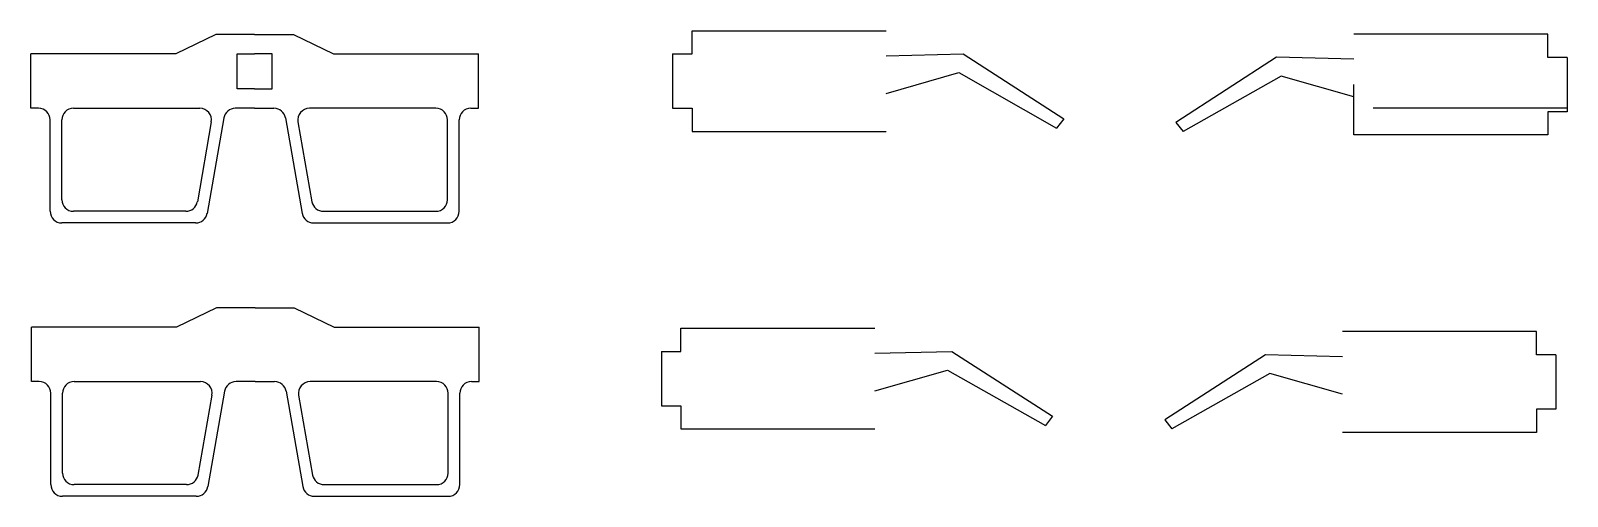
# Model space of a CAD drawing. Header units: millimetres. Extents: x -58 to 338, y -100 to 20.
import ezdxf

# ---------------------------------------------------------------- set-up
doc = ezdxf.new("R2010")
doc.units = ezdxf.units.MM

msp = doc.modelspace()

# ---------------------------------------------------------------- linework, layer by layer
for p, q in [((112.68, 14), (112.68, 20)), ((112.68, 20), (162.68, 20)), ((-10, 19), (-20.29, 14)), ((0, 19), (-10, 19)), ((0, 19), (10, 19)), ((10, 19), (20.29, 14)), ((333.13, 19.13), (283.13, 19.13)), ((333.13, 13.13), (333.13, 19.13)), ((-20.29, 14), (-57.68, 14)), ((-57.68, 0), (-57.68, 14)), ((-4.5, 5), (-4.5, 14)), ((-4.5, 14), (0, 14)), ((4.5, 14), (0, 14)), ((4.5, 5), (4.5, 14)), ((20.29, 14), (57.68, 14)), ((57.68, 0), (57.68, 14)), ((107.68, 14), (107.68, 0)), ((107.68, 14), (112.68, 14)), ((162.68, 13.5), (182.54, 14.01)), ((182.54, 14.01), (208.47, -2.74)), ((263.26, 13.14), (237.33, -3.62)), ((283.13, 12.63), (263.26, 13.14)), ((338.13, 13.13), (333.13, 13.13)), ((338.13, 13.13), (338.13, -0.87)), ((162.68, 3.84), (181.36, 9.19)), ((181.36, 9.19), (206.59, -5.08)), ((264.44, 8.32), (239.21, -5.96)), ((283.13, 2.97), (264.44, 8.32)), ((0, 5), (-4.5, 5)), ((0, 5), (4.5, 5)), ((283.13, -6.87), (283.13, 6.13)), ((-55.68, 0), (-57.68, 0)), ((-46.68, 0), (-14.12, 0)), ((0, 0), (-4.98, 0)), ((0, 0), (4.98, 0)), ((46.68, 0), (14.12, 0)), ((55.68, 0), (57.68, 0)), ((107.68, 0), (112.68, 0)), ((112.68, 0), (112.68, -6)), ((-52.68, -26.55), (-52.68, -3)), ((-49.68, -23.55), (-49.68, -3)), ((-11.16, -3.52), (-14.76, -24.07)), ((-7.93, -2.48), (-12.24, -27.07)), ((7.93, -2.48), (12.24, -27.07)), ((11.16, -3.52), (14.76, -24.07)), ((49.68, -23.55), (49.68, -3)), ((52.68, -26.55), (52.68, -3)), ((208.47, -2.74), (206.59, -5.08)), ((237.33, -3.62), (239.21, -5.96)), ((338.13, -0.87), (333.13, -0.87)), ((333.13, -0.87), (333.13, -6.87)), ((112.68, -6), (162.68, -6)), ((333.13, -6.87), (283.13, -6.87)), ((-17.72, -26.55), (-46.68, -26.55)), ((17.72, -26.55), (46.68, -26.55)), ((-15.2, -29.55), (-49.68, -29.55)), ((15.2, -29.55), (49.68, -29.55)), ((-9.82, -51.45), (-20.11, -56.45)), ((0.18, -51.45), (-9.82, -51.45)), ((0.18, -51.45), (10.18, -51.45)), ((10.18, -51.45), (20.46, -56.45)), ((-20.11, -56.45), (-57.5, -56.45)), ((-57.5, -70.45), (-57.5, -56.45)), ((20.46, -56.45), (57.85, -56.45)), ((57.85, -70.45), (57.85, -56.45)), ((109.77, -56.65), (159.77, -56.65)), ((109.77, -62.65), (109.77, -56.65)), ((330.22, -57.52), (280.22, -57.52)), ((330.22, -63.52), (330.22, -57.52)), ((104.77, -62.65), (109.77, -62.65)), ((104.77, -62.65), (104.77, -76.65)), ((159.77, -63.15), (179.63, -62.64)), ((179.63, -62.64), (205.56, -79.39)), ((260.35, -63.51), (234.42, -80.27)), ((280.22, -64.02), (260.35, -63.51)), ((335.22, -63.52), (330.22, -63.52)), ((335.22, -63.52), (335.22, -77.52)), ((-55.5, -70.45), (-57.5, -70.45)), ((-46.5, -70.45), (-13.94, -70.45)), ((0.18, -70.45), (-4.8, -70.45)), ((0.18, -70.45), (5.16, -70.45)), ((46.85, -70.45), (14.29, -70.45)), ((55.85, -70.45), (57.85, -70.45)), ((159.77, -72.81), (178.45, -67.46)), ((178.45, -67.46), (203.68, -81.73)), ((261.53, -68.33), (236.3, -82.61)), ((280.22, -73.68), (261.53, -68.33)), ((-52.5, -97), (-52.5, -73.45)), ((-49.5, -94), (-49.5, -73.45)), ((-10.99, -73.97), (-14.59, -94.52)), ((-7.76, -72.93), (-12.07, -97.52)), ((8.11, -72.93), (12.42, -97.52)), ((11.34, -73.97), (14.94, -94.52)), ((49.85, -94), (49.85, -73.45)), ((52.85, -97), (52.85, -73.45)), ((104.77, -76.65), (109.77, -76.65)), ((109.77, -76.65), (109.77, -82.65)), ((330.22, -77.52), (330.22, -83.52)), ((335.22, -77.52), (330.22, -77.52)), ((109.77, -82.65), (159.77, -82.65)), ((205.56, -79.39), (203.68, -81.73)), ((234.42, -80.27), (236.3, -82.61)), ((330.22, -83.52), (280.22, -83.52)), ((-17.54, -97), (-46.5, -97)), ((17.89, -97), (46.85, -97)), ((-15.02, -100), (-49.5, -100)), ((15.37, -100), (49.85, -100))]:
    msp.add_line(p, q)
at = {"extrusion": (0, -1, 0)}
msp.add_line((338.13, 0), (288.13, 0), dxfattribs=at)
for centre, start, end in [((-55.68, -3), 0, 90), ((-46.68, -3), 90, 180), ((-14.12, -3), 350.0646, 90), ((-4.98, -3), 90, 170.0646), ((4.98, -3), 9.9354, 90), ((14.12, -3), 90, 189.9354), ((46.68, -3), 0, 90), ((55.68, -3), 90, 180), ((-46.68, -23.55), 180, 270), ((46.68, -23.55), 270, 0), ((-49.68, -26.55), 180, 270), ((-17.72, -23.55), 270, 350.0646), ((-15.2, -26.55), 270, 350.0646), ((15.2, -26.55), 189.9354, 270), ((17.72, -23.55), 189.9354, 270), ((49.68, -26.55), 270, 0), ((-55.5, -73.45), 0, 90), ((-46.5, -73.45), 90, 180), ((-13.94, -73.45), 350.0646, 90), ((-4.8, -73.45), 90, 170.0646), ((5.16, -73.45), 9.9354, 90), ((14.29, -73.45), 90, 189.9354), ((46.85, -73.45), 0, 90), ((55.85, -73.45), 90, 180), ((-46.5, -94), 180, 270), ((-17.54, -94), 270, 350.0646), ((17.89, -94), 189.9354, 270), ((46.85, -94), 270, 0), ((-49.5, -97), 180, 270), ((-15.02, -97), 270, 350.0646), ((15.37, -97), 189.9354, 270), ((49.85, -97), 270, 0)]:
    msp.add_arc(centre, 3, start, end)

doc.saveas('drawing.dxf')
